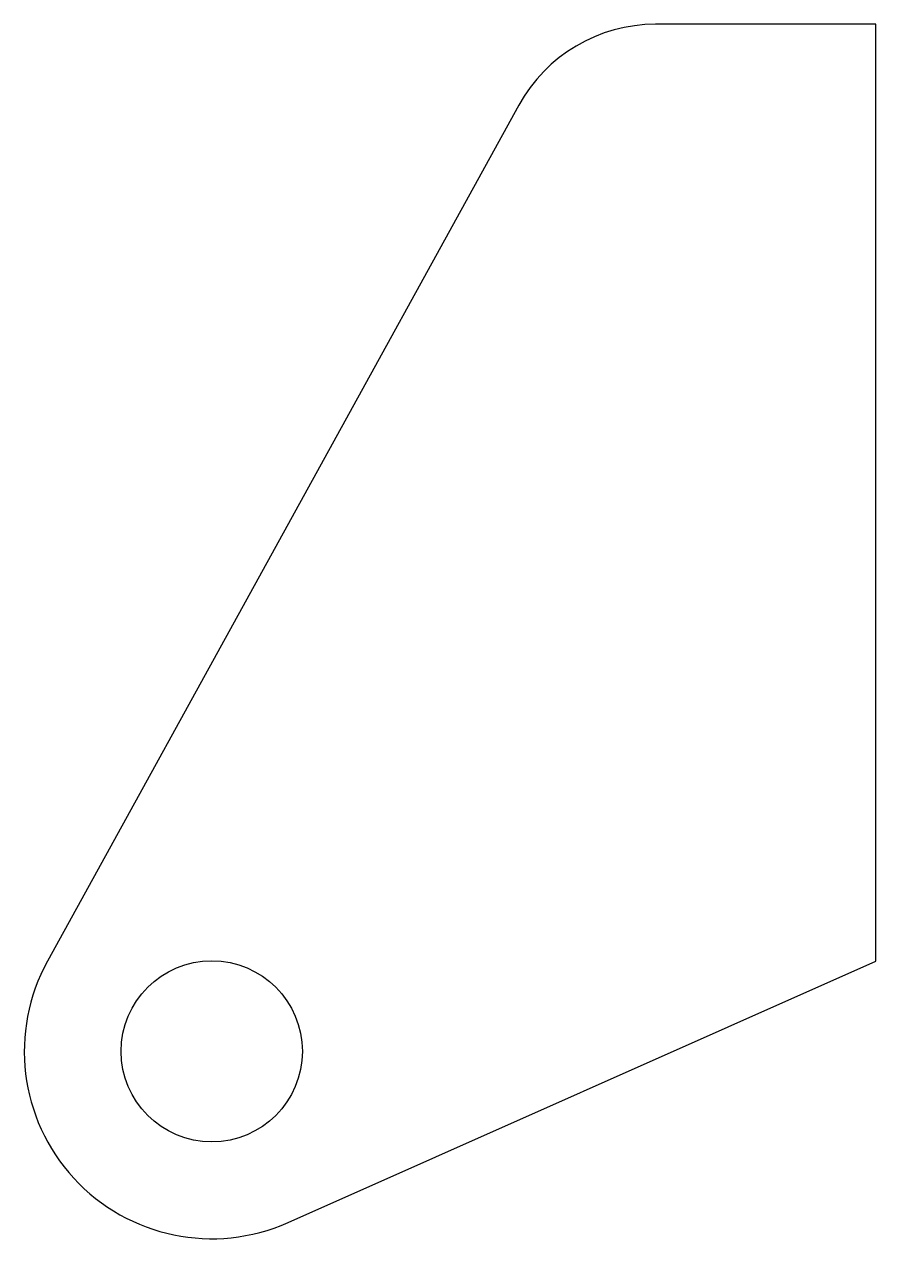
# Model space of a CAD drawing. Extents: x -6 to 21.2, y -6 to 32.9.
import ezdxf

# ---------------------------------------------------------------- set-up
doc = ezdxf.new("R2010")
doc.units = 0

msp = doc.modelspace()

# ---------------------------------------------------------------- linework, layer by layer
at = {"layer": '1'}
msp.add_lwpolyline([(21.25, 32.89), (14.206, 32.89, 0.273463), (9.825, 30.301), (-5.257, 2.893, 0.718668), (2.44, -5.482), (21.25, 2.89)], format="xyb", close=True, dxfattribs=at)
msp.add_circle((0, 0), 2.9, dxfattribs=at)

doc.saveas('drawing.dxf')
